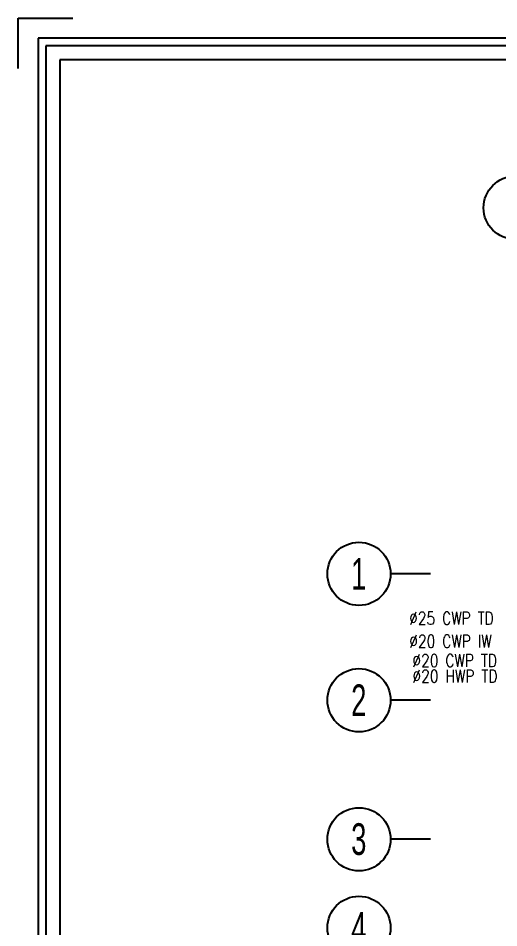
# Model space of a CAD drawing. Header units: metres. Extents: x -658 to -58, y -713 to -118.
# Drawn here: x -237.77 to -230.16, y -132.85 to -118.46 of the extents above; entities that cross this region are included whole.
import ezdxf
from ezdxf.enums import TextEntityAlignment as Align

# ---------------------------------------------------------------- set-up
doc = ezdxf.new("R2010")
doc.units = ezdxf.units.M
doc.header["$LTSCALE"] = 100
doc.layers.add('Fram', color=7, linetype='Continuous', lineweight=25)
doc.layers.add('plan', color=8, linetype='Continuous')
doc.layers.add('WATER TEXT', color=3, linetype='Continuous')
doc.styles.add('TIMES', font='simplex.shx', dxfattribs={"width": 0.8, "height": 0.4})
doc.styles.add('XARB', font='xarb.shx', dxfattribs={"width": 0.65})

# ---------------------------------------------------------------- blocks, each defined once
blk = doc.blocks.new('G5GT5ET53')
at = {"ltscale": 0.025}
for p, q in [((-231.246, -127.251), (-231.877, -127.251)), ((-231.246, -129.251), (-231.877, -129.251)), ((-231.246, -131.451), (-231.877, -131.451))]:
    blk.add_line(p, q, dxfattribs=at)
for centre in [(-229.905, -121.459), (-232.377, -127.251), (-232.377, -129.251), (-232.377, -131.451), (-232.377, -132.851)]:
    blk.add_circle(centre, 0.5)
at = {"char_height": 0.5, "width": 0.84167, "attachment_point": 5, "style": 'XARB'}
for s, insert in [('1', (-232.38, -127.251)), ('2', (-232.38, -129.251)), ('3', (-232.38, -131.451)), ('4', (-232.38, -132.851))]:
    blk.add_mtext(s, dxfattribs=dict(at, insert=insert))
blk = doc.blocks.new('A$Cc2be8e3e')
at = {"layer": 'plan'}
blk.add_blockref('G5GT5ET53', (188.202, 148.461), dxfattribs=at)
blk = doc.blocks.new('Fram')
for p, q in [((-40.9083, 28.3751), (-40.9083, 28.928)), ((-40.9083, 28.928), (-40.3077, 28.928)), ((-0.2175, 28.7104), (-40.6907, 28.7104)), ((-40.6907, 28.7104), (-40.6907, 0.2175)), ((-40.6063, 28.626), (-40.6063, 0.302)), ((-0.302, 28.626), (-40.6063, 28.626)), ((-0.4575, 28.4705), (-40.4507, 28.4705)), ((-40.4507, 28.4705), (-40.4507, 3.9309))]:
    blk.add_line(p, q)

msp = doc.modelspace()

# ---------------------------------------------------------------- block references
at = {"layer": 'Fram', "linetype": 'Continuous', "xscale": 1.443331752045014, "yscale": 1.443331752045014, "zscale": 1.443331752045014}
msp.add_blockref('Fram', (-178.727, -160.212), dxfattribs=at)
at = {"layer": 'plan'}
msp.add_blockref('A$Cc2be8e3e', (-188.202, -148.461), dxfattribs=at)

# ---------------------------------------------------------------- texts
at = {"layer": 'WATER TEXT', "color": 3, "style": 'TIMES', "width": 0.8}
for s, p in [('∅25 CWP TD', (-230.914, -127.954, 648.24)), ('∅20 CWP IW', (-230.929, -128.318, 648.24)), ('∅20 CWP TD', (-230.862, -128.624)), ('∅20 HWP TD', (-230.858, -128.87))]:
    msp.add_text(s, height=0.2, dxfattribs=at).set_placement(p, align=Align.MIDDLE_CENTER)

doc.saveas('drawing.dxf')
